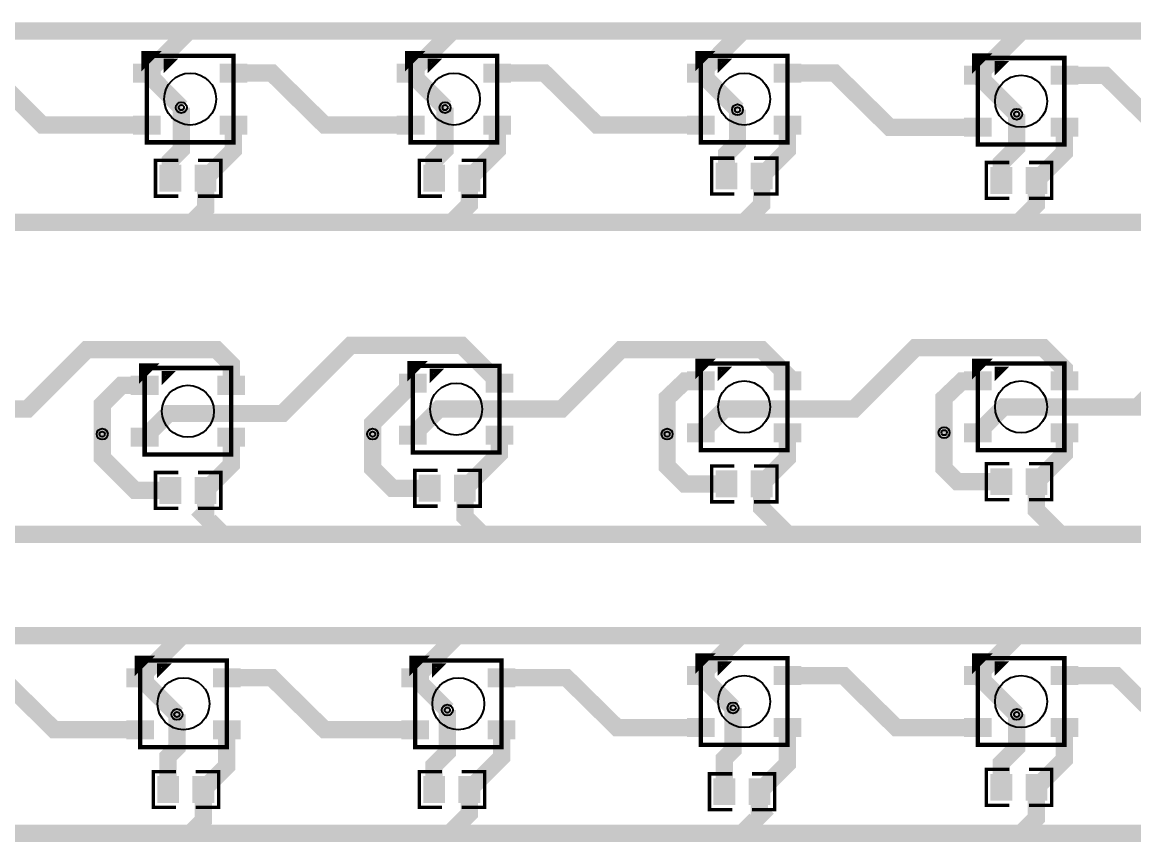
# Model space of a CAD drawing. Extents: x -5 to 8273, y -8273 to 5.
# Drawn here: x 1863 to 4391, y -4096 to -2225 of the extents above; entities that cross this region are included whole.
import ezdxf

# ---------------------------------------------------------------- set-up
doc = ezdxf.new("R2010")
doc.units = 9
for name, color, linetype, true_color in [('Hole', 7, 'Continuous', 0x222222), ('Multi-Layer', 7, 'Continuous', 0xc0c0c0), ('TopLayer', 7, 'Continuous', 0xff0000), ('TopPasteMaskLayer', 7, 'Continuous', 0x808080), ('TopSilkLayer', 7, 'Continuous', 0xffcc00), ('TopSolderMaskLayer', 7, 'Continuous', 0x800080)]:
    doc.layers.add(name, color=color, linetype=linetype, true_color=true_color)

msp = doc.modelspace()

# ---------------------------------------------------------------- hatches: boundary and pattern name
at = {"layer": 'TopLayer'}
for points in [[(2176.125, -2360.5999999999985), (2117.0250000000015, -2360.5999999999985), (2117.0250000000015, -2321.300000000003), (2176.125, -2321.300000000003)], [(2372.9249999999956, -2360.5999999999985), (2313.925000000003, -2360.5999999999985), (2313.925000000003, -2321.300000000003), (2372.9249999999956, -2321.300000000003)], [(2776.125, -2360.5999999999985), (2717.0250000000015, -2360.5999999999985), (2717.0250000000015, -2321.300000000003), (2776.125, -2321.300000000003)], [(2972.9249999999956, -2360.5999999999985), (2913.925000000003, -2360.5999999999985), (2913.925000000003, -2321.300000000003), (2972.9249999999956, -2321.300000000003)], [(3436.125, -2360.5999999999985), (3377.0250000000015, -2360.5999999999985), (3377.0250000000015, -2321.300000000003), (3436.125, -2321.300000000003)], [(3632.9249999999956, -2360.5999999999985), (3573.925000000003, -2360.5999999999985), (3573.925000000003, -2321.300000000003), (3632.9249999999956, -2321.300000000003)], [(4066.125, -2365.5999999999985), (4007.0250000000015, -2365.5999999999985), (4007.0250000000015, -2326.300000000003), (4066.125, -2326.300000000003)], [(4262.924999999996, -2365.5999999999985), (4203.925000000003, -2365.5999999999985), (4203.925000000003, -2326.300000000003), (4262.924999999996, -2326.300000000003)], [(2176.125, -2478.699999999997), (2117.0250000000015, -2478.699999999997), (2117.0250000000015, -2439.4000000000015), (2176.125, -2439.4000000000015)], [(2372.9249999999956, -2478.699999999997), (2313.925000000003, -2478.699999999997), (2313.925000000003, -2439.4000000000015), (2372.9249999999956, -2439.4000000000015)], [(2776.125, -2478.699999999997), (2717.0250000000015, -2478.699999999997), (2717.0250000000015, -2439.4000000000015), (2776.125, -2439.4000000000015)], [(2972.9249999999956, -2478.699999999997), (2913.925000000003, -2478.699999999997), (2913.925000000003, -2439.4000000000015), (2972.9249999999956, -2439.4000000000015)], [(3436.125, -2478.699999999997), (3377.0250000000015, -2478.699999999997), (3377.0250000000015, -2439.4000000000015), (3436.125, -2439.4000000000015)], [(3632.9249999999956, -2478.699999999997), (3573.925000000003, -2478.699999999997), (3573.925000000003, -2439.4000000000015), (3632.9249999999956, -2439.4000000000015)], [(4066.125, -2483.699999999997), (4007.0250000000015, -2483.699999999997), (4007.0250000000015, -2444.4000000000015), (4066.125, -2444.4000000000015)], [(4262.924999999996, -2483.699999999997), (4203.925000000003, -2483.699999999997), (4203.925000000003, -2444.4000000000015), (4262.924999999996, -2444.4000000000015)], [(2222.834999999992, -2608.542999999998), (2177.165000000008, -2608.542999999998), (2177.165000000008, -2551.457000000002), (2222.834999999992, -2551.457000000002)], [(2302.834999999992, -2608.542999999998), (2257.165000000008, -2608.542999999998), (2257.165000000008, -2551.457000000002), (2302.834999999992, -2551.457000000002)], [(2822.834999999992, -2608.542999999998), (2777.165000000008, -2608.542999999998), (2777.165000000008, -2551.457000000002), (2822.834999999992, -2551.457000000002)], [(2902.834999999992, -2608.542999999998), (2857.165000000008, -2608.542999999998), (2857.165000000008, -2551.457000000002), (2902.834999999992, -2551.457000000002)], [(3487.834999999992, -2603.542999999998), (3442.165000000008, -2603.542999999998), (3442.165000000008, -2546.457000000002), (3487.834999999992, -2546.457000000002)], [(3567.834999999992, -2603.542999999998), (3522.165000000008, -2603.542999999998), (3522.165000000008, -2546.457000000002), (3567.834999999992, -2546.457000000002)], [(4112.834999999992, -2613.542999999998), (4067.165000000008, -2613.542999999998), (4067.165000000008, -2556.457000000002), (4112.834999999992, -2556.457000000002)], [(4192.834999999992, -2613.542999999998), (4147.165000000008, -2613.542999999998), (4147.165000000008, -2556.457000000002), (4192.834999999992, -2556.457000000002)], [(2171.125, -3070.5999999999985), (2112.0250000000015, -3070.5999999999985), (2112.0250000000015, -3031.300000000003), (2171.125, -3031.300000000003)], [(2367.9249999999956, -3070.5999999999985), (2308.925000000003, -3070.5999999999985), (2308.925000000003, -3031.300000000003), (2367.9249999999956, -3031.300000000003)], [(2781.125, -3065.5999999999985), (2722.0250000000015, -3065.5999999999985), (2722.0250000000015, -3026.300000000003), (2781.125, -3026.300000000003)], [(2977.9249999999956, -3065.5999999999985), (2918.925000000003, -3065.5999999999985), (2918.925000000003, -3026.300000000003), (2977.9249999999956, -3026.300000000003)], [(3436.125, -3060.5999999999985), (3377.0250000000015, -3060.5999999999985), (3377.0250000000015, -3021.300000000003), (3436.125, -3021.300000000003)], [(3632.9249999999956, -3060.5999999999985), (3573.925000000003, -3060.5999999999985), (3573.925000000003, -3021.300000000003), (3632.9249999999956, -3021.300000000003)], [(4066.125, -3060.5999999999985), (4007.0250000000015, -3060.5999999999985), (4007.0250000000015, -3021.300000000003), (4066.125, -3021.300000000003)], [(4262.924999999996, -3060.5999999999985), (4203.925000000003, -3060.5999999999985), (4203.925000000003, -3021.300000000003), (4262.924999999996, -3021.300000000003)], [(2171.125, -3188.699999999997), (2112.0250000000015, -3188.699999999997), (2112.0250000000015, -3149.4000000000015), (2171.125, -3149.4000000000015)], [(2367.9249999999956, -3188.699999999997), (2308.925000000003, -3188.699999999997), (2308.925000000003, -3149.4000000000015), (2367.9249999999956, -3149.4000000000015)], [(2781.125, -3183.699999999997), (2722.0250000000015, -3183.699999999997), (2722.0250000000015, -3144.4000000000015), (2781.125, -3144.4000000000015)], [(2977.9249999999956, -3183.699999999997), (2918.925000000003, -3183.699999999997), (2918.925000000003, -3144.4000000000015), (2977.9249999999956, -3144.4000000000015)], [(3436.125, -3178.699999999997), (3377.0250000000015, -3178.699999999997), (3377.0250000000015, -3139.4000000000015), (3436.125, -3139.4000000000015)], [(3632.9249999999956, -3178.699999999997), (3573.925000000003, -3178.699999999997), (3573.925000000003, -3139.4000000000015), (3632.9249999999956, -3139.4000000000015)], [(4066.125, -3178.699999999997), (4007.0250000000015, -3178.699999999997), (4007.0250000000015, -3139.4000000000015), (4066.125, -3139.4000000000015)], [(4262.924999999996, -3178.699999999997), (4203.925000000003, -3178.699999999997), (4203.925000000003, -3139.4000000000015), (4262.924999999996, -3139.4000000000015)], [(2812.834999999992, -3313.542999999998), (2767.165000000008, -3313.542999999998), (2767.165000000008, -3256.457000000002), (2812.834999999992, -3256.457000000002)], [(2892.834999999992, -3313.542999999998), (2847.165000000008, -3313.542999999998), (2847.165000000008, -3256.457000000002), (2892.834999999992, -3256.457000000002)], [(3487.834999999992, -3303.542999999998), (3442.165000000008, -3303.542999999998), (3442.165000000008, -3246.457000000002), (3487.834999999992, -3246.457000000002)], [(3567.834999999992, -3303.542999999998), (3522.165000000008, -3303.542999999998), (3522.165000000008, -3246.457000000002), (3567.834999999992, -3246.457000000002)], [(4112.834999999992, -3298.542999999998), (4067.165000000008, -3298.542999999998), (4067.165000000008, -3241.457000000002), (4112.834999999992, -3241.457000000002)], [(4192.834999999992, -3298.542999999998), (4147.165000000008, -3298.542999999998), (4147.165000000008, -3241.457000000002), (4192.834999999992, -3241.457000000002)], [(2222.834999999992, -3318.542999999998), (2177.165000000008, -3318.542999999998), (2177.165000000008, -3261.457000000002), (2222.834999999992, -3261.457000000002)], [(2302.834999999992, -3318.542999999998), (2257.165000000008, -3318.542999999998), (2257.165000000008, -3261.457000000002), (2302.834999999992, -3261.457000000002)], [(2161.125, -3735.5999999999985), (2102.0250000000015, -3735.5999999999985), (2102.0250000000015, -3696.300000000003), (2161.125, -3696.300000000003)], [(2357.9249999999956, -3735.5999999999985), (2298.925000000003, -3735.5999999999985), (2298.925000000003, -3696.300000000003), (2357.9249999999956, -3696.300000000003)], [(2786.125, -3735.5999999999985), (2727.0250000000015, -3735.5999999999985), (2727.0250000000015, -3696.300000000003), (2786.125, -3696.300000000003)], [(2982.9249999999956, -3735.5999999999985), (2923.925000000003, -3735.5999999999985), (2923.925000000003, -3696.300000000003), (2982.9249999999956, -3696.300000000003)], [(3436.125, -3730.5999999999985), (3377.0250000000015, -3730.5999999999985), (3377.0250000000015, -3691.300000000003), (3436.125, -3691.300000000003)], [(3632.9249999999956, -3730.5999999999985), (3573.925000000003, -3730.5999999999985), (3573.925000000003, -3691.300000000003), (3632.9249999999956, -3691.300000000003)], [(4066.125, -3730.5999999999985), (4007.0250000000015, -3730.5999999999985), (4007.0250000000015, -3691.300000000003), (4066.125, -3691.300000000003)], [(4262.924999999996, -3730.5999999999985), (4203.925000000003, -3730.5999999999985), (4203.925000000003, -3691.300000000003), (4262.924999999996, -3691.300000000003)], [(2161.125, -3853.699999999997), (2102.0250000000015, -3853.699999999997), (2102.0250000000015, -3814.4000000000015), (2161.125, -3814.4000000000015)], [(2357.9249999999956, -3853.699999999997), (2298.925000000003, -3853.699999999997), (2298.925000000003, -3814.4000000000015), (2357.9249999999956, -3814.4000000000015)], [(2786.125, -3853.699999999997), (2727.0250000000015, -3853.699999999997), (2727.0250000000015, -3814.4000000000015), (2786.125, -3814.4000000000015)], [(2982.9249999999956, -3853.699999999997), (2923.925000000003, -3853.699999999997), (2923.925000000003, -3814.4000000000015), (2982.9249999999956, -3814.4000000000015)], [(3436.125, -3848.699999999997), (3377.0250000000015, -3848.699999999997), (3377.0250000000015, -3809.4000000000015), (3436.125, -3809.4000000000015)], [(3632.9249999999956, -3848.699999999997), (3573.925000000003, -3848.699999999997), (3573.925000000003, -3809.4000000000015), (3632.9249999999956, -3809.4000000000015)], [(4066.125, -3848.699999999997), (4007.0250000000015, -3848.699999999997), (4007.0250000000015, -3809.4000000000015), (4066.125, -3809.4000000000015)], [(4262.924999999996, -3848.699999999997), (4203.925000000003, -3848.699999999997), (4203.925000000003, -3809.4000000000015), (4262.924999999996, -3809.4000000000015)], [(2217.834999999992, -3998.542999999998), (2172.165000000008, -3998.542999999998), (2172.165000000008, -3941.457000000002), (2217.834999999992, -3941.457000000002)], [(2297.834999999992, -3998.542999999998), (2252.165000000008, -3998.542999999998), (2252.165000000008, -3941.457000000002), (2297.834999999992, -3941.457000000002)], [(2822.834999999992, -3998.542999999998), (2777.165000000008, -3998.542999999998), (2777.165000000008, -3941.457000000002), (2822.834999999992, -3941.457000000002)], [(2902.834999999992, -3998.542999999998), (2857.165000000008, -3998.542999999998), (2857.165000000008, -3941.457000000002), (2902.834999999992, -3941.457000000002)], [(4112.834999999992, -3993.542999999998), (4067.165000000008, -3993.542999999998), (4067.165000000008, -3936.457000000002), (4112.834999999992, -3936.457000000002)], [(4192.834999999992, -3993.542999999998), (4147.165000000008, -3993.542999999998), (4147.165000000008, -3936.457000000002), (4192.834999999992, -3936.457000000002)], [(3482.834999999992, -4003.542999999998), (3437.165000000008, -4003.542999999998), (3437.165000000008, -3946.457000000002), (3482.834999999992, -3946.457000000002)], [(3562.834999999992, -4003.542999999998), (3517.165000000008, -4003.542999999998), (3517.165000000008, -3946.457000000002), (3562.834999999992, -3946.457000000002)]]:
    msp.add_hatch(color=256, dxfattribs=at).paths.add_polyline_path(points)
at = {"layer": 'TopPasteMaskLayer'}
for points in [[(2176.125, -2360.5999999999985), (2117.0250000000015, -2360.5999999999985), (2117.0250000000015, -2321.300000000003), (2176.125, -2321.300000000003)], [(2372.9249999999956, -2360.5999999999985), (2313.925000000003, -2360.5999999999985), (2313.925000000003, -2321.300000000003), (2372.9249999999956, -2321.300000000003)], [(2776.125, -2360.5999999999985), (2717.0250000000015, -2360.5999999999985), (2717.0250000000015, -2321.300000000003), (2776.125, -2321.300000000003)], [(2972.9249999999956, -2360.5999999999985), (2913.925000000003, -2360.5999999999985), (2913.925000000003, -2321.300000000003), (2972.9249999999956, -2321.300000000003)], [(3436.125, -2360.5999999999985), (3377.0250000000015, -2360.5999999999985), (3377.0250000000015, -2321.300000000003), (3436.125, -2321.300000000003)], [(3632.9249999999956, -2360.5999999999985), (3573.925000000003, -2360.5999999999985), (3573.925000000003, -2321.300000000003), (3632.9249999999956, -2321.300000000003)], [(4066.125, -2365.5999999999985), (4007.0250000000015, -2365.5999999999985), (4007.0250000000015, -2326.300000000003), (4066.125, -2326.300000000003)], [(4262.924999999996, -2365.5999999999985), (4203.925000000003, -2365.5999999999985), (4203.925000000003, -2326.300000000003), (4262.924999999996, -2326.300000000003)], [(2176.125, -2478.699999999997), (2117.0250000000015, -2478.699999999997), (2117.0250000000015, -2439.4000000000015), (2176.125, -2439.4000000000015)], [(2372.9249999999956, -2478.699999999997), (2313.925000000003, -2478.699999999997), (2313.925000000003, -2439.4000000000015), (2372.9249999999956, -2439.4000000000015)], [(2776.125, -2478.699999999997), (2717.0250000000015, -2478.699999999997), (2717.0250000000015, -2439.4000000000015), (2776.125, -2439.4000000000015)], [(2972.9249999999956, -2478.699999999997), (2913.925000000003, -2478.699999999997), (2913.925000000003, -2439.4000000000015), (2972.9249999999956, -2439.4000000000015)], [(3436.125, -2478.699999999997), (3377.0250000000015, -2478.699999999997), (3377.0250000000015, -2439.4000000000015), (3436.125, -2439.4000000000015)], [(3632.9249999999956, -2478.699999999997), (3573.925000000003, -2478.699999999997), (3573.925000000003, -2439.4000000000015), (3632.9249999999956, -2439.4000000000015)], [(4066.125, -2483.699999999997), (4007.0250000000015, -2483.699999999997), (4007.0250000000015, -2444.4000000000015), (4066.125, -2444.4000000000015)], [(4262.924999999996, -2483.699999999997), (4203.925000000003, -2483.699999999997), (4203.925000000003, -2444.4000000000015), (4262.924999999996, -2444.4000000000015)], [(2222.834999999992, -2608.542999999998), (2177.165000000008, -2608.542999999998), (2177.165000000008, -2551.457000000002), (2222.834999999992, -2551.457000000002)], [(2302.834999999992, -2608.542999999998), (2257.165000000008, -2608.542999999998), (2257.165000000008, -2551.457000000002), (2302.834999999992, -2551.457000000002)], [(2822.834999999992, -2608.542999999998), (2777.165000000008, -2608.542999999998), (2777.165000000008, -2551.457000000002), (2822.834999999992, -2551.457000000002)], [(2902.834999999992, -2608.542999999998), (2857.165000000008, -2608.542999999998), (2857.165000000008, -2551.457000000002), (2902.834999999992, -2551.457000000002)], [(3487.834999999992, -2603.542999999998), (3442.165000000008, -2603.542999999998), (3442.165000000008, -2546.457000000002), (3487.834999999992, -2546.457000000002)], [(3567.834999999992, -2603.542999999998), (3522.165000000008, -2603.542999999998), (3522.165000000008, -2546.457000000002), (3567.834999999992, -2546.457000000002)], [(4112.834999999992, -2613.542999999998), (4067.165000000008, -2613.542999999998), (4067.165000000008, -2556.457000000002), (4112.834999999992, -2556.457000000002)], [(4192.834999999992, -2613.542999999998), (4147.165000000008, -2613.542999999998), (4147.165000000008, -2556.457000000002), (4192.834999999992, -2556.457000000002)], [(2171.125, -3070.5999999999985), (2112.0250000000015, -3070.5999999999985), (2112.0250000000015, -3031.300000000003), (2171.125, -3031.300000000003)], [(2367.9249999999956, -3070.5999999999985), (2308.925000000003, -3070.5999999999985), (2308.925000000003, -3031.300000000003), (2367.9249999999956, -3031.300000000003)], [(2781.125, -3065.5999999999985), (2722.0250000000015, -3065.5999999999985), (2722.0250000000015, -3026.300000000003), (2781.125, -3026.300000000003)], [(2977.9249999999956, -3065.5999999999985), (2918.925000000003, -3065.5999999999985), (2918.925000000003, -3026.300000000003), (2977.9249999999956, -3026.300000000003)], [(3436.125, -3060.5999999999985), (3377.0250000000015, -3060.5999999999985), (3377.0250000000015, -3021.300000000003), (3436.125, -3021.300000000003)], [(3632.9249999999956, -3060.5999999999985), (3573.925000000003, -3060.5999999999985), (3573.925000000003, -3021.300000000003), (3632.9249999999956, -3021.300000000003)], [(4066.125, -3060.5999999999985), (4007.0250000000015, -3060.5999999999985), (4007.0250000000015, -3021.300000000003), (4066.125, -3021.300000000003)], [(4262.924999999996, -3060.5999999999985), (4203.925000000003, -3060.5999999999985), (4203.925000000003, -3021.300000000003), (4262.924999999996, -3021.300000000003)], [(2171.125, -3188.699999999997), (2112.0250000000015, -3188.699999999997), (2112.0250000000015, -3149.4000000000015), (2171.125, -3149.4000000000015)], [(2367.9249999999956, -3188.699999999997), (2308.925000000003, -3188.699999999997), (2308.925000000003, -3149.4000000000015), (2367.9249999999956, -3149.4000000000015)], [(2781.125, -3183.699999999997), (2722.0250000000015, -3183.699999999997), (2722.0250000000015, -3144.4000000000015), (2781.125, -3144.4000000000015)], [(2977.9249999999956, -3183.699999999997), (2918.925000000003, -3183.699999999997), (2918.925000000003, -3144.4000000000015), (2977.9249999999956, -3144.4000000000015)], [(3436.125, -3178.699999999997), (3377.0250000000015, -3178.699999999997), (3377.0250000000015, -3139.4000000000015), (3436.125, -3139.4000000000015)], [(3632.9249999999956, -3178.699999999997), (3573.925000000003, -3178.699999999997), (3573.925000000003, -3139.4000000000015), (3632.9249999999956, -3139.4000000000015)], [(4066.125, -3178.699999999997), (4007.0250000000015, -3178.699999999997), (4007.0250000000015, -3139.4000000000015), (4066.125, -3139.4000000000015)], [(4262.924999999996, -3178.699999999997), (4203.925000000003, -3178.699999999997), (4203.925000000003, -3139.4000000000015), (4262.924999999996, -3139.4000000000015)], [(2812.834999999992, -3313.542999999998), (2767.165000000008, -3313.542999999998), (2767.165000000008, -3256.457000000002), (2812.834999999992, -3256.457000000002)], [(2892.834999999992, -3313.542999999998), (2847.165000000008, -3313.542999999998), (2847.165000000008, -3256.457000000002), (2892.834999999992, -3256.457000000002)], [(3487.834999999992, -3303.542999999998), (3442.165000000008, -3303.542999999998), (3442.165000000008, -3246.457000000002), (3487.834999999992, -3246.457000000002)], [(3567.834999999992, -3303.542999999998), (3522.165000000008, -3303.542999999998), (3522.165000000008, -3246.457000000002), (3567.834999999992, -3246.457000000002)], [(4112.834999999992, -3298.542999999998), (4067.165000000008, -3298.542999999998), (4067.165000000008, -3241.457000000002), (4112.834999999992, -3241.457000000002)], [(4192.834999999992, -3298.542999999998), (4147.165000000008, -3298.542999999998), (4147.165000000008, -3241.457000000002), (4192.834999999992, -3241.457000000002)], [(2222.834999999992, -3318.542999999998), (2177.165000000008, -3318.542999999998), (2177.165000000008, -3261.457000000002), (2222.834999999992, -3261.457000000002)], [(2302.834999999992, -3318.542999999998), (2257.165000000008, -3318.542999999998), (2257.165000000008, -3261.457000000002), (2302.834999999992, -3261.457000000002)], [(2161.125, -3735.5999999999985), (2102.0250000000015, -3735.5999999999985), (2102.0250000000015, -3696.300000000003), (2161.125, -3696.300000000003)], [(2357.9249999999956, -3735.5999999999985), (2298.925000000003, -3735.5999999999985), (2298.925000000003, -3696.300000000003), (2357.9249999999956, -3696.300000000003)], [(2786.125, -3735.5999999999985), (2727.0250000000015, -3735.5999999999985), (2727.0250000000015, -3696.300000000003), (2786.125, -3696.300000000003)], [(2982.9249999999956, -3735.5999999999985), (2923.925000000003, -3735.5999999999985), (2923.925000000003, -3696.300000000003), (2982.9249999999956, -3696.300000000003)], [(3436.125, -3730.5999999999985), (3377.0250000000015, -3730.5999999999985), (3377.0250000000015, -3691.300000000003), (3436.125, -3691.300000000003)], [(3632.9249999999956, -3730.5999999999985), (3573.925000000003, -3730.5999999999985), (3573.925000000003, -3691.300000000003), (3632.9249999999956, -3691.300000000003)], [(4066.125, -3730.5999999999985), (4007.0250000000015, -3730.5999999999985), (4007.0250000000015, -3691.300000000003), (4066.125, -3691.300000000003)], [(4262.924999999996, -3730.5999999999985), (4203.925000000003, -3730.5999999999985), (4203.925000000003, -3691.300000000003), (4262.924999999996, -3691.300000000003)], [(2161.125, -3853.699999999997), (2102.0250000000015, -3853.699999999997), (2102.0250000000015, -3814.4000000000015), (2161.125, -3814.4000000000015)], [(2357.9249999999956, -3853.699999999997), (2298.925000000003, -3853.699999999997), (2298.925000000003, -3814.4000000000015), (2357.9249999999956, -3814.4000000000015)], [(2786.125, -3853.699999999997), (2727.0250000000015, -3853.699999999997), (2727.0250000000015, -3814.4000000000015), (2786.125, -3814.4000000000015)], [(2982.9249999999956, -3853.699999999997), (2923.925000000003, -3853.699999999997), (2923.925000000003, -3814.4000000000015), (2982.9249999999956, -3814.4000000000015)], [(3436.125, -3848.699999999997), (3377.0250000000015, -3848.699999999997), (3377.0250000000015, -3809.4000000000015), (3436.125, -3809.4000000000015)], [(3632.9249999999956, -3848.699999999997), (3573.925000000003, -3848.699999999997), (3573.925000000003, -3809.4000000000015), (3632.9249999999956, -3809.4000000000015)], [(4066.125, -3848.699999999997), (4007.0250000000015, -3848.699999999997), (4007.0250000000015, -3809.4000000000015), (4066.125, -3809.4000000000015)], [(4262.924999999996, -3848.699999999997), (4203.925000000003, -3848.699999999997), (4203.925000000003, -3809.4000000000015), (4262.924999999996, -3809.4000000000015)], [(2217.834999999992, -3998.542999999998), (2172.165000000008, -3998.542999999998), (2172.165000000008, -3941.457000000002), (2217.834999999992, -3941.457000000002)], [(2297.834999999992, -3998.542999999998), (2252.165000000008, -3998.542999999998), (2252.165000000008, -3941.457000000002), (2297.834999999992, -3941.457000000002)], [(2822.834999999992, -3998.542999999998), (2777.165000000008, -3998.542999999998), (2777.165000000008, -3941.457000000002), (2822.834999999992, -3941.457000000002)], [(2902.834999999992, -3998.542999999998), (2857.165000000008, -3998.542999999998), (2857.165000000008, -3941.457000000002), (2902.834999999992, -3941.457000000002)], [(4112.834999999992, -3993.542999999998), (4067.165000000008, -3993.542999999998), (4067.165000000008, -3936.457000000002), (4112.834999999992, -3936.457000000002)], [(4192.834999999992, -3993.542999999998), (4147.165000000008, -3993.542999999998), (4147.165000000008, -3936.457000000002), (4192.834999999992, -3936.457000000002)], [(3482.834999999992, -4003.542999999998), (3437.165000000008, -4003.542999999998), (3437.165000000008, -3946.457000000002), (3482.834999999992, -3946.457000000002)], [(3562.834999999992, -4003.542999999998), (3517.165000000008, -4003.542999999998), (3517.165000000008, -3946.457000000002), (3562.834999999992, -3946.457000000002)]]:
    msp.add_hatch(color=256, dxfattribs=at).paths.add_polyline_path(points)
at = {"layer": 'TopSolderMaskLayer'}
for points in [[(2178.1261853357064, -2362.5964439928866), (2115.023137329612, -2362.5964439928866), (2115.023137329612, -2319.303556007115), (2178.1261853357064, -2319.303556007115)], [(2374.9227986622573, -2362.5964439928866), (2311.926524003051, -2362.5964439928866), (2311.926524003051, -2319.303556007115), (2374.9227986622573, -2319.303556007115)], [(2778.1261853357064, -2362.5964439928866), (2715.023137329612, -2362.5964439928866), (2715.023137329612, -2319.303556007115), (2778.1261853357064, -2319.303556007115)], [(2974.9227986622573, -2362.5964439928866), (2911.926524003051, -2362.5964439928866), (2911.926524003051, -2319.303556007115), (2974.9227986622573, -2319.303556007115)], [(3438.1261853357064, -2362.5964439928866), (3375.023137329612, -2362.5964439928866), (3375.023137329612, -2319.303556007115), (3438.1261853357064, -2319.303556007115)], [(3634.9227986622573, -2362.5964439928866), (3571.926524003051, -2362.5964439928866), (3571.926524003051, -2319.303556007115), (3634.9227986622573, -2319.303556007115)], [(4068.1261853357064, -2367.5964439928866), (4005.023137329612, -2367.5964439928866), (4005.023137329612, -2324.303556007115), (4068.1261853357064, -2324.303556007115)], [(4264.922798662257, -2367.5964439928866), (4201.926524003051, -2367.5964439928866), (4201.926524003051, -2324.303556007115), (4264.922798662257, -2324.303556007115)], [(2178.1261853357064, -2480.696443992885), (2115.023137329612, -2480.696443992885), (2115.023137329612, -2437.4035560071134), (2178.1261853357064, -2437.4035560071134)], [(2374.9227986622573, -2480.696443992885), (2311.926524003051, -2480.696443992885), (2311.926524003051, -2437.4035560071134), (2374.9227986622573, -2437.4035560071134)], [(2778.1261853357064, -2480.696443992885), (2715.023137329612, -2480.696443992885), (2715.023137329612, -2437.4035560071134), (2778.1261853357064, -2437.4035560071134)], [(2974.9227986622573, -2480.696443992885), (2911.926524003051, -2480.696443992885), (2911.926524003051, -2437.4035560071134), (2974.9227986622573, -2437.4035560071134)], [(3438.1261853357064, -2480.696443992885), (3375.023137329612, -2480.696443992885), (3375.023137329612, -2437.4035560071134), (3438.1261853357064, -2437.4035560071134)], [(3634.9227986622573, -2480.696443992885), (3571.926524003051, -2480.696443992885), (3571.926524003051, -2437.4035560071134), (3634.9227986622573, -2437.4035560071134)], [(4068.1261853357064, -2485.696443992885), (4005.023137329612, -2485.696443992885), (4005.023137329612, -2442.4035560071134), (4068.1261853357064, -2442.4035560071134)], [(4264.922798662257, -2485.696443992885), (4201.926524003051, -2485.696443992885), (4201.926524003051, -2442.4035560071134), (4264.922798662257, -2442.4035560071134)], [(2224.834999999992, -2610.5429649657526), (2175.165000000008, -2610.5429649657526), (2175.165000000008, -2549.4570350342474), (2224.834999999992, -2549.4570350342474)], [(2304.834999999992, -2610.5429649657526), (2255.165000000008, -2610.5429649657526), (2255.165000000008, -2549.4570350342474), (2304.834999999992, -2549.4570350342474)], [(2824.834999999992, -2610.5429649657526), (2775.165000000008, -2610.5429649657526), (2775.165000000008, -2549.4570350342474), (2824.834999999992, -2549.4570350342474)], [(2904.834999999992, -2610.5429649657526), (2855.165000000008, -2610.5429649657526), (2855.165000000008, -2549.4570350342474), (2904.834999999992, -2549.4570350342474)], [(3489.834999999992, -2605.5429649657526), (3440.165000000008, -2605.5429649657526), (3440.165000000008, -2544.4570350342474), (3489.834999999992, -2544.4570350342474)], [(3569.834999999992, -2605.5429649657526), (3520.165000000008, -2605.5429649657526), (3520.165000000008, -2544.4570350342474), (3569.834999999992, -2544.4570350342474)], [(4114.834999999992, -2615.5429649657526), (4065.165000000008, -2615.5429649657526), (4065.165000000008, -2554.4570350342474), (4114.834999999992, -2554.4570350342474)], [(4194.834999999992, -2615.5429649657526), (4145.165000000008, -2615.5429649657526), (4145.165000000008, -2554.4570350342474), (4194.834999999992, -2554.4570350342474)], [(2173.1261853357064, -3072.5964439928866), (2110.023137329612, -3072.5964439928866), (2110.023137329612, -3029.303556007115), (2173.1261853357064, -3029.303556007115)], [(2369.9227986622573, -3072.5964439928866), (2306.926524003051, -3072.5964439928866), (2306.926524003051, -3029.303556007115), (2369.9227986622573, -3029.303556007115)], [(2783.1261853357064, -3067.5964439928866), (2720.023137329612, -3067.5964439928866), (2720.023137329612, -3024.303556007115), (2783.1261853357064, -3024.303556007115)], [(2979.9227986622573, -3067.5964439928866), (2916.926524003051, -3067.5964439928866), (2916.926524003051, -3024.303556007115), (2979.9227986622573, -3024.303556007115)], [(3438.1261853357064, -3062.5964439928866), (3375.023137329612, -3062.5964439928866), (3375.023137329612, -3019.303556007115), (3438.1261853357064, -3019.303556007115)], [(3634.9227986622573, -3062.5964439928866), (3571.926524003051, -3062.5964439928866), (3571.926524003051, -3019.303556007115), (3634.9227986622573, -3019.303556007115)], [(4068.1261853357064, -3062.5964439928866), (4005.023137329612, -3062.5964439928866), (4005.023137329612, -3019.303556007115), (4068.1261853357064, -3019.303556007115)], [(4264.922798662257, -3062.5964439928866), (4201.926524003051, -3062.5964439928866), (4201.926524003051, -3019.303556007115), (4264.922798662257, -3019.303556007115)], [(2173.1261853357064, -3190.696443992885), (2110.023137329612, -3190.696443992885), (2110.023137329612, -3147.4035560071134), (2173.1261853357064, -3147.4035560071134)], [(2369.9227986622573, -3190.696443992885), (2306.926524003051, -3190.696443992885), (2306.926524003051, -3147.4035560071134), (2369.9227986622573, -3147.4035560071134)], [(2783.1261853357064, -3185.696443992885), (2720.023137329612, -3185.696443992885), (2720.023137329612, -3142.4035560071134), (2783.1261853357064, -3142.4035560071134)], [(2979.9227986622573, -3185.696443992885), (2916.926524003051, -3185.696443992885), (2916.926524003051, -3142.4035560071134), (2979.9227986622573, -3142.4035560071134)], [(3438.1261853357064, -3180.696443992885), (3375.023137329612, -3180.696443992885), (3375.023137329612, -3137.4035560071134), (3438.1261853357064, -3137.4035560071134)], [(3634.9227986622573, -3180.696443992885), (3571.926524003051, -3180.696443992885), (3571.926524003051, -3137.4035560071134), (3634.9227986622573, -3137.4035560071134)], [(4068.1261853357064, -3180.696443992885), (4005.023137329612, -3180.696443992885), (4005.023137329612, -3137.4035560071134), (4068.1261853357064, -3137.4035560071134)], [(4264.922798662257, -3180.696443992885), (4201.926524003051, -3180.696443992885), (4201.926524003051, -3137.4035560071134), (4264.922798662257, -3137.4035560071134)], [(2224.834999999992, -3320.5429649657526), (2175.165000000008, -3320.5429649657526), (2175.165000000008, -3259.4570350342474), (2224.834999999992, -3259.4570350342474)], [(2304.834999999992, -3320.5429649657526), (2255.165000000008, -3320.5429649657526), (2255.165000000008, -3259.4570350342474), (2304.834999999992, -3259.4570350342474)], [(2814.834999999992, -3315.5429649657526), (2765.165000000008, -3315.5429649657526), (2765.165000000008, -3254.4570350342474), (2814.834999999992, -3254.4570350342474)], [(2894.834999999992, -3315.5429649657526), (2845.165000000008, -3315.5429649657526), (2845.165000000008, -3254.4570350342474), (2894.834999999992, -3254.4570350342474)], [(3489.834999999992, -3305.5429649657526), (3440.165000000008, -3305.5429649657526), (3440.165000000008, -3244.4570350342474), (3489.834999999992, -3244.4570350342474)], [(3569.834999999992, -3305.5429649657526), (3520.165000000008, -3305.5429649657526), (3520.165000000008, -3244.4570350342474), (3569.834999999992, -3244.4570350342474)], [(4114.834999999992, -3300.5429649657526), (4065.165000000008, -3300.5429649657526), (4065.165000000008, -3239.4570350342474), (4114.834999999992, -3239.4570350342474)], [(4194.834999999992, -3300.5429649657526), (4145.165000000008, -3300.5429649657526), (4145.165000000008, -3239.4570350342474), (4194.834999999992, -3239.4570350342474)], [(3438.1261853357064, -3732.5964439928866), (3375.023137329612, -3732.5964439928866), (3375.023137329612, -3689.303556007115), (3438.1261853357064, -3689.303556007115)], [(3634.9227986622573, -3732.5964439928866), (3571.926524003051, -3732.5964439928866), (3571.926524003051, -3689.303556007115), (3634.9227986622573, -3689.303556007115)], [(4068.1261853357064, -3732.5964439928866), (4005.023137329612, -3732.5964439928866), (4005.023137329612, -3689.303556007115), (4068.1261853357064, -3689.303556007115)], [(4264.922798662257, -3732.5964439928866), (4201.926524003051, -3732.5964439928866), (4201.926524003051, -3689.303556007115), (4264.922798662257, -3689.303556007115)], [(2163.1261853357064, -3737.5964439928866), (2100.023137329612, -3737.5964439928866), (2100.023137329612, -3694.303556007115), (2163.1261853357064, -3694.303556007115)], [(2359.9227986622573, -3737.5964439928866), (2296.926524003051, -3737.5964439928866), (2296.926524003051, -3694.303556007115), (2359.9227986622573, -3694.303556007115)], [(2788.1261853357064, -3737.5964439928866), (2725.023137329612, -3737.5964439928866), (2725.023137329612, -3694.303556007115), (2788.1261853357064, -3694.303556007115)], [(2984.9227986622573, -3737.5964439928866), (2921.926524003051, -3737.5964439928866), (2921.926524003051, -3694.303556007115), (2984.9227986622573, -3694.303556007115)], [(2163.1261853357064, -3855.696443992885), (2100.023137329612, -3855.696443992885), (2100.023137329612, -3812.4035560071134), (2163.1261853357064, -3812.4035560071134)], [(2359.9227986622573, -3855.696443992885), (2296.926524003051, -3855.696443992885), (2296.926524003051, -3812.4035560071134), (2359.9227986622573, -3812.4035560071134)], [(2788.1261853357064, -3855.696443992885), (2725.023137329612, -3855.696443992885), (2725.023137329612, -3812.4035560071134), (2788.1261853357064, -3812.4035560071134)], [(2984.9227986622573, -3855.696443992885), (2921.926524003051, -3855.696443992885), (2921.926524003051, -3812.4035560071134), (2984.9227986622573, -3812.4035560071134)], [(3438.1261853357064, -3850.696443992885), (3375.023137329612, -3850.696443992885), (3375.023137329612, -3807.4035560071134), (3438.1261853357064, -3807.4035560071134)], [(3634.9227986622573, -3850.696443992885), (3571.926524003051, -3850.696443992885), (3571.926524003051, -3807.4035560071134), (3634.9227986622573, -3807.4035560071134)], [(4068.1261853357064, -3850.696443992885), (4005.023137329612, -3850.696443992885), (4005.023137329612, -3807.4035560071134), (4068.1261853357064, -3807.4035560071134)], [(4264.922798662257, -3850.696443992885), (4201.926524003051, -3850.696443992885), (4201.926524003051, -3807.4035560071134), (4264.922798662257, -3807.4035560071134)], [(2219.834999999992, -4000.5429649657526), (2170.165000000008, -4000.5429649657526), (2170.165000000008, -3939.4570350342474), (2219.834999999992, -3939.4570350342474)], [(2299.834999999992, -4000.5429649657526), (2250.165000000008, -4000.5429649657526), (2250.165000000008, -3939.4570350342474), (2299.834999999992, -3939.4570350342474)], [(2824.834999999992, -4000.5429649657526), (2775.165000000008, -4000.5429649657526), (2775.165000000008, -3939.4570350342474), (2824.834999999992, -3939.4570350342474)], [(2904.834999999992, -4000.5429649657526), (2855.165000000008, -4000.5429649657526), (2855.165000000008, -3939.4570350342474), (2904.834999999992, -3939.4570350342474)], [(4114.834999999992, -3995.5429649657526), (4065.165000000008, -3995.5429649657526), (4065.165000000008, -3934.4570350342474), (4114.834999999992, -3934.4570350342474)], [(4194.834999999992, -3995.5429649657526), (4145.165000000008, -3995.5429649657526), (4145.165000000008, -3934.4570350342474), (4194.834999999992, -3934.4570350342474)], [(3484.834999999992, -4005.5429649657526), (3435.165000000008, -4005.5429649657526), (3435.165000000008, -3944.4570350342474), (3484.834999999992, -3944.4570350342474)], [(3564.834999999992, -4005.5429649657526), (3515.165000000008, -4005.5429649657526), (3515.165000000008, -3944.4570350342474), (3564.834999999992, -3944.4570350342474)]]:
    msp.add_hatch(color=256, dxfattribs=at).paths.add_polyline_path(points)

# ---------------------------------------------------------------- linework, layer by layer
at = {"layer": 'Hole'}
for centre in [(2225, -2419.3800000000047), (2825, -2419.3800000000047), (3490, -2424.3800000000047), (4125, -2434.3800000000047), (2045, -3161.909999999996), (2660, -3161.909999999996), (3330, -3161.909999999996), (3960, -3158.5800000000017), (2830, -3789.3800000000047), (3480, -3784.3800000000047), (2215, -3799.3800000000047), (4125, -3799.3800000000047)]:
    msp.add_circle(centre, 6, dxfattribs=at)
at = {"layer": 'Multi-Layer'}
for centre in [(2225, -2419.3800000000047), (2825, -2419.3800000000047), (3490, -2424.3800000000047), (4125, -2434.3800000000047), (2045, -3161.909999999996), (2660, -3161.909999999996), (3330, -3161.909999999996), (3960, -3158.5800000000017), (2215, -3799.3800000000047), (2830, -3789.3800000000047), (3480, -3784.3800000000047), (4125, -3799.3800000000047)]:
    msp.add_circle(centre, 12.5, dxfattribs=at)
at = {"layer": 'TopLayer', "const_width": 39.37}
for points in [[(2242.524999999994, -2245), (1602.5249999999942, -2245), (1496.5750000000044, -2350.949999999997)], [(2842.524999999994, -2245), (2242.524999999994, -2245), (2146.5750000000044, -2340.949999999997)], [(3502.524999999994, -2245), (2842.524999999994, -2245), (2746.5750000000044, -2340.949999999997)], [(4137.524999999994, -2245), (3502.524999999994, -2245), (3406.5750000000044, -2340.949999999997)], [(4762.524999999994, -2245), (4137.524999999994, -2245), (4036.5750000000044, -2345.949999999997)], [(2225, -2419.375), (2225, -2419.375), (2146.5750000000044, -2340.949999999997)], [(2343.4000000000015, -2340.9000000000015), (2431, -2340.9000000000015), (2551, -2459.0999999999985), (2746.5999999999985, -2459.0999999999985)], [(2825, -2419.375), (2825, -2419.375), (2746.5750000000044, -2340.949999999997)], [(2943.4000000000015, -2340.9000000000015), (3051, -2340.9000000000015), (3171, -2459.0999999999985), (3406.5999999999985, -2459.0999999999985)], [(3490, -2424.375), (3490, -2424.375), (3406.5750000000044, -2340.949999999997)], [(3603.4000000000015, -2340.9000000000015), (3711, -2340.9000000000015), (3836, -2464.0999999999985), (4036.5999999999985, -2464.0999999999985)], [(1693.4249999999956, -2350.949999999997), (1800.9500000000044, -2350.949999999997), (1909.0499999999956, -2459.050000000003), (2146.5750000000044, -2459.050000000003)], [(4125, -2434.375), (4125, -2434.375), (4036.5750000000044, -2345.949999999997)], [(4233.4000000000015, -2345.9000000000015), (4326, -2345.9000000000015), (4446, -2464.0999999999985), (4661.5999999999985, -2464.0999999999985)], [(2200, -2580), (2200, -2540), (2225, -2515), (2225, -2419.375)], [(2800, -2580), (2800, -2540), (2825, -2515), (2825, -2419.375)], [(3465, -2575), (3465, -2525), (3490, -2500), (3490, -2424.375)], [(4090, -2585), (4090, -2545), (4125, -2510), (4125, -2434.375)], [(2280, -2580), (2343.4249999999956, -2516.574999999997), (2343.4249999999956, -2459.050000000003)], [(2880, -2580), (2943.4249999999956, -2516.574999999997), (2943.4249999999956, -2459.050000000003)], [(3545, -2575), (3603.4249999999956, -2516.574999999997), (3603.4249999999956, -2459.050000000003)], [(4170, -2585), (4233.424999999996, -2521.574999999997), (4233.424999999996, -2464.050000000003)], [(1605, -2680), (2250, -2680), (2280, -2650), (2280, -2580)], [(2250, -2680), (2840, -2680), (2880, -2640), (2880, -2580)], [(2840, -2680), (3505, -2680), (3545, -2640), (3545, -2575)], [(3505, -2680), (4130, -2680), (4170, -2640), (4170, -2585)], [(4130, -2680), (4755, -2680), (4800, -2635), (4800, -2585)], [(2338.4249999999956, -3050.949999999997), (2338.4249999999956, -3003.425000000003), (2305, -2970), (2010, -2970), (1875, -3105), (1560.625, -3105), (1496.5750000000044, -3169.050000000003)], [(2948.4249999999956, -3045.949999999997), (2862.475000000006, -2960), (2610, -2960), (2455, -3115), (2195.625, -3115), (2141.5750000000044, -3169.050000000003)], [(3603.4249999999956, -3040.949999999997), (3603.4249999999956, -3028.425000000003), (3545, -2970), (3225, -2970), (3090, -3105), (2810.625, -3105), (2751.5750000000044, -3164.050000000003)], [(4233.424999999996, -3040.949999999997), (4233.424999999996, -3013.425000000003), (4185, -2965), (3895, -2965), (3755, -3105), (3460.625, -3105), (3406.5750000000044, -3159.050000000003)], [(4853.424999999996, -3040.949999999997), (4772.475000000006, -2960), (4540, -2960), (4400, -3100), (4095.625, -3100), (4036.5750000000044, -3159.050000000003)], [(2045, -3161.9140000000043), (2045, -3095), (2089.0499999999956, -3050.949999999997), (2141.5750000000044, -3050.949999999997)], [(2660, -3161.9140000000043), (2660, -3137.5250000000015), (2751.5750000000044, -3045.949999999997)], [(3330, -3161.9140000000043), (3330, -3080), (3371, -3040.9000000000015), (3406.5999999999985, -3040.9000000000015)], [(3960, -3158.5809999999983), (3960, -3080), (4001, -3040.9000000000015), (4036.5999999999985, -3040.9000000000015)], [(2200, -3290), (2120, -3290), (2045, -3215), (2045, -3161.9140000000043)], [(2280, -3290), (2338.4249999999956, -3231.574999999997), (2338.4249999999956, -3169.050000000003)], [(2790, -3285), (2705, -3285), (2660, -3240), (2660, -3161.9140000000043)], [(2870, -3285), (2948.4249999999956, -3206.574999999997), (2948.4249999999956, -3164.050000000003)], [(3465, -3275), (3370, -3275), (3330, -3235), (3330, -3161.9140000000043)], [(3545, -3275), (3603.4249999999956, -3216.574999999997), (3603.4249999999956, -3159.050000000003)], [(4090, -3270), (3990, -3270), (3960, -3240), (3960, -3158.5809999999983)], [(4170, -3270), (4233.424999999996, -3206.574999999997), (4233.424999999996, -3159.050000000003)], [(4225, -3390), (3605, -3390), (3545, -3330), (3545, -3275)], [(4875, -3390), (4225, -3390), (4170, -3335), (4170, -3270)], [(2320, -3390), (1670, -3390), (1630, -3350), (1630, -3285)], [(2910, -3390), (2320, -3390), (2275, -3345), (2280, -3340), (2280, -3290)], [(3605, -3390), (2910, -3390), (2870, -3350), (2870, -3285)], [(2227.524999999994, -3620), (1592.5249999999942, -3620), (1496.5750000000044, -3715.949999999997)], [(2852.524999999994, -3620), (2227.524999999994, -3620), (2131.5750000000044, -3715.949999999997)], [(3497.524999999994, -3620), (2852.524999999994, -3620), (2756.5750000000044, -3715.949999999997)], [(4127.524999999994, -3620), (3497.524999999994, -3620), (3406.5750000000044, -3710.949999999997)], [(4747.524999999994, -3620), (4127.524999999994, -3620), (4036.5750000000044, -3710.949999999997)], [(1693.4000000000015, -3715.9000000000015), (1816, -3715.9000000000015), (1936, -3834.0999999999985), (2131.5999999999985, -3834.0999999999985)], [(2215, -3799.375), (2215, -3799.375), (2131.5750000000044, -3715.949999999997)], [(2328.4000000000015, -3715.9000000000015), (2431, -3715.9000000000015), (2551, -3834.0999999999985), (2756.5999999999985, -3834.0999999999985)], [(2830, -3789.375), (2830, -3789.375), (2756.5750000000044, -3715.949999999997)], [(2953.4000000000015, -3715.9000000000015), (3101, -3715.9000000000015), (3216, -3829.0999999999985), (3406.5999999999985, -3829.0999999999985)], [(3480, -3784.375), (3480, -3784.375), (3406.5750000000044, -3710.949999999997)], [(3603.4000000000015, -3710.9000000000015), (3731, -3710.9000000000015), (3851, -3829.0999999999985), (4036.5999999999985, -3829.0999999999985)], [(4125, -3799.375), (4125, -3799.375), (4036.5750000000044, -3710.949999999997)], [(4233.4000000000015, -3710.9000000000015), (4351, -3710.9000000000015), (4476, -3834.0999999999985), (4651.5999999999985, -3834.0999999999985)], [(3460, -3975), (3460, -3900), (3480, -3880), (3480, -3784.375)], [(2195, -3970), (2195, -3895), (2215, -3875), (2215, -3799.375)], [(2800, -3970), (2800, -3915), (2830, -3885), (2830, -3789.375)], [(4090, -3965), (4090, -3910), (4125, -3875), (4125, -3799.375)], [(2275, -3970), (2328.4249999999956, -3916.574999999997), (2328.4249999999956, -3834.050000000003)], [(2880, -3970), (2953.4249999999956, -3896.574999999997), (2953.4249999999956, -3834.050000000003)], [(3540, -3975), (3603.4249999999956, -3911.574999999997), (3603.4249999999956, -3829.050000000003)], [(4170, -3965), (4233.424999999996, -3901.574999999997), (4233.424999999996, -3829.050000000003)], [(4135, -4070), (4755, -4070), (4800, -4025), (4800, -3955)], [(1605, -4070), (2245, -4070), (2275, -4040), (2275, -3970)], [(2245, -4070), (2835, -4070), (2880, -4025), (2880, -3970)], [(2835, -4070), (3500, -4070), (3545, -4025), (3540, -4020), (3540, -3975)], [(3500, -4070), (4135, -4070), (4170, -4035), (4170, -3965)]]:
    msp.add_lwpolyline(points, dxfattribs=at)
at = {"layer": 'TopSilkLayer', "const_width": 10}
for points in [[(2138.7309999999998, -2325.1920000000027), (2138.7309999999998, -2295.6640000000043), (2168.2579999999944, -2295.6640000000043), (2138.7309999999998, -2325.1920000000027)], [(2343.4449999999997, -2498.4199999999983), (2146.595000000001, -2498.4199999999983), (2146.595000000001, -2301.5699999999997), (2343.4449999999997, -2301.5699999999997), (2343.4449999999997, -2498.4199999999983)], [(2738.7309999999998, -2325.1920000000027), (2738.7309999999998, -2295.6640000000043), (2768.2579999999944, -2295.6640000000043), (2738.7309999999998, -2325.1920000000027)], [(2943.4449999999997, -2498.4199999999983), (2746.595000000001, -2498.4199999999983), (2746.595000000001, -2301.5699999999997), (2943.4449999999997, -2301.5699999999997), (2943.4449999999997, -2498.4199999999983)], [(3398.7309999999998, -2325.1920000000027), (3398.7309999999998, -2295.6640000000043), (3428.2579999999944, -2295.6640000000043), (3398.7309999999998, -2325.1920000000027)], [(3603.4449999999997, -2498.4199999999983), (3406.595000000001, -2498.4199999999983), (3406.595000000001, -2301.5699999999997), (3603.4449999999997, -2301.5699999999997), (3603.4449999999997, -2498.4199999999983)], [(4028.7309999999998, -2330.1920000000027), (4028.7309999999998, -2300.6640000000043), (4058.2579999999944, -2300.6640000000043), (4028.7309999999998, -2330.1920000000027)], [(2189.912000000004, -2329.1299999999974), (2189.912000000004, -2313.3800000000047), (2205.659999999996, -2313.3849999999948), (2189.912000000004, -2329.1299999999974)], [(2789.912000000004, -2329.1299999999974), (2789.912000000004, -2313.3800000000047), (2805.659999999996, -2313.3849999999948), (2789.912000000004, -2329.1299999999974)], [(3449.912000000004, -2329.1299999999974), (3449.912000000004, -2313.3800000000047), (3465.659999999996, -2313.3849999999948), (3449.912000000004, -2329.1299999999974)], [(4233.445, -2503.4199999999983), (4036.595000000001, -2503.4199999999983), (4036.595000000001, -2306.5699999999997), (4233.445, -2306.5699999999997), (4233.445, -2503.4199999999983)], [(4079.912000000004, -2334.1299999999974), (4079.912000000004, -2318.3800000000047), (4095.659999999996, -2318.3849999999948), (4079.912000000004, -2334.1299999999974)], [(2133.7309999999998, -3035.1920000000027), (2133.7309999999998, -3005.6640000000043), (2163.2579999999944, -3005.6640000000043), (2133.7309999999998, -3035.1920000000027)], [(2338.4449999999997, -3208.4199999999983), (2141.595000000001, -3208.4199999999983), (2141.595000000001, -3011.5699999999997), (2338.4449999999997, -3011.5699999999997), (2338.4449999999997, -3208.4199999999983)], [(2743.7309999999998, -3030.1920000000027), (2743.7309999999998, -3000.6640000000043), (2773.2579999999944, -3000.6640000000043), (2743.7309999999998, -3030.1920000000027)], [(2948.4449999999997, -3203.4199999999983), (2751.595000000001, -3203.4199999999983), (2751.595000000001, -3006.5699999999997), (2948.4449999999997, -3006.5699999999997), (2948.4449999999997, -3203.4199999999983)], [(3398.7309999999998, -3025.1920000000027), (3398.7309999999998, -2995.6640000000043), (3428.2579999999944, -2995.6640000000043), (3398.7309999999998, -3025.1920000000027)], [(3603.4449999999997, -3198.4199999999983), (3406.595000000001, -3198.4199999999983), (3406.595000000001, -3001.5699999999997), (3603.4449999999997, -3001.5699999999997), (3603.4449999999997, -3198.4199999999983)], [(3449.912000000004, -3029.1299999999974), (3449.912000000004, -3013.3800000000047), (3465.659999999996, -3013.3849999999948), (3449.912000000004, -3029.1299999999974)], [(4028.7309999999998, -3025.1920000000027), (4028.7309999999998, -2995.6640000000043), (4058.2579999999944, -2995.6640000000043), (4028.7309999999998, -3025.1920000000027)], [(4233.445, -3198.4199999999983), (4036.595000000001, -3198.4199999999983), (4036.595000000001, -3001.5699999999997), (4233.445, -3001.5699999999997), (4233.445, -3198.4199999999983)], [(4079.912000000004, -3029.1299999999974), (4079.912000000004, -3013.3800000000047), (4095.659999999996, -3013.3849999999948), (4079.912000000004, -3029.1299999999974)], [(2184.912000000004, -3039.1299999999974), (2184.912000000004, -3023.3800000000047), (2200.659999999996, -3023.3849999999948), (2184.912000000004, -3039.1299999999974)], [(2794.912000000004, -3034.1299999999974), (2794.912000000004, -3018.3800000000047), (2810.659999999996, -3018.3849999999948), (2794.912000000004, -3034.1299999999974)], [(2123.7309999999998, -3700.1920000000027), (2123.7309999999998, -3670.6640000000043), (2153.2579999999944, -3670.6640000000043), (2123.7309999999998, -3700.1920000000027)], [(2748.7309999999998, -3700.1920000000027), (2748.7309999999998, -3670.6640000000043), (2778.2579999999944, -3670.6640000000043), (2748.7309999999998, -3700.1920000000027)], [(3398.7309999999998, -3695.1920000000027), (3398.7309999999998, -3665.6640000000043), (3428.2579999999944, -3665.6640000000043), (3398.7309999999998, -3695.1920000000027)], [(4028.7309999999998, -3695.1920000000027), (4028.7309999999998, -3665.6640000000043), (4058.2579999999944, -3665.6640000000043), (4028.7309999999998, -3695.1920000000027)], [(2328.4449999999997, -3873.4199999999983), (2131.595000000001, -3873.4199999999983), (2131.595000000001, -3676.5699999999997), (2328.4449999999997, -3676.5699999999997), (2328.4449999999997, -3873.4199999999983)], [(2174.912000000004, -3704.1299999999974), (2174.912000000004, -3688.3800000000047), (2190.659999999996, -3688.3849999999948), (2174.912000000004, -3704.1299999999974)], [(2953.4449999999997, -3873.4199999999983), (2756.595000000001, -3873.4199999999983), (2756.595000000001, -3676.5699999999997), (2953.4449999999997, -3676.5699999999997), (2953.4449999999997, -3873.4199999999983)], [(2799.912000000004, -3704.1299999999974), (2799.912000000004, -3688.3800000000047), (2815.659999999996, -3688.3849999999948), (2799.912000000004, -3704.1299999999974)], [(3603.4449999999997, -3868.4199999999983), (3406.595000000001, -3868.4199999999983), (3406.595000000001, -3671.5699999999997), (3603.4449999999997, -3671.5699999999997), (3603.4449999999997, -3868.4199999999983)], [(3449.912000000004, -3699.1299999999974), (3449.912000000004, -3683.3800000000047), (3465.659999999996, -3683.3849999999948), (3449.912000000004, -3699.1299999999974)], [(4233.445, -3868.4199999999983), (4036.595000000001, -3868.4199999999983), (4036.595000000001, -3671.5699999999997), (4233.445, -3671.5699999999997), (4233.445, -3868.4199999999983)], [(4079.912000000004, -3699.1299999999974), (4079.912000000004, -3683.3800000000047), (4095.659999999996, -3683.3849999999948), (4079.912000000004, -3699.1299999999974)]]:
    msp.add_lwpolyline(points, close=True, dxfattribs=at)
at = {"layer": 'TopSilkLayer', "const_width": 7.87}
for points in [[(2218.159999999996, -2539.260000000002), (2166.189999999995, -2539.260000000002), (2166.189999999995, -2620.760000000002), (2218.159999999996, -2620.760000000002)], [(2262.730000000003, -2539.260000000002), (2314.7000000000044, -2539.260000000002), (2314.7000000000044, -2620.760000000002), (2262.730000000003, -2620.760000000002)], [(2818.159999999996, -2539.260000000002), (2766.189999999995, -2539.260000000002), (2766.189999999995, -2620.760000000002), (2818.159999999996, -2620.760000000002)], [(2862.730000000003, -2539.260000000002), (2914.7000000000044, -2539.260000000002), (2914.7000000000044, -2620.760000000002), (2862.730000000003, -2620.760000000002)], [(3483.159999999996, -2534.260000000002), (3431.189999999995, -2534.260000000002), (3431.189999999995, -2615.760000000002), (3483.159999999996, -2615.760000000002)], [(3527.730000000003, -2534.260000000002), (3579.7000000000044, -2534.260000000002), (3579.7000000000044, -2615.760000000002), (3527.730000000003, -2615.760000000002)], [(4108.159999999996, -2544.260000000002), (4056.189999999995, -2544.260000000002), (4056.189999999995, -2625.760000000002), (4108.159999999996, -2625.760000000002)], [(4152.730000000003, -2544.260000000002), (4204.700000000004, -2544.260000000002), (4204.700000000004, -2625.760000000002), (4152.730000000003, -2625.760000000002)], [(3483.159999999996, -3234.260000000002), (3431.189999999995, -3234.260000000002), (3431.189999999995, -3315.760000000002), (3483.159999999996, -3315.760000000002)], [(3527.730000000003, -3234.260000000002), (3579.7000000000044, -3234.260000000002), (3579.7000000000044, -3315.760000000002), (3527.730000000003, -3315.760000000002)], [(4108.159999999996, -3229.260000000002), (4056.189999999995, -3229.260000000002), (4056.189999999995, -3310.760000000002), (4108.159999999996, -3310.760000000002)], [(4152.730000000003, -3229.260000000002), (4204.700000000004, -3229.260000000002), (4204.700000000004, -3310.760000000002), (4152.730000000003, -3310.760000000002)], [(2218.159999999996, -3249.260000000002), (2166.189999999995, -3249.260000000002), (2166.189999999995, -3330.760000000002), (2218.159999999996, -3330.760000000002)], [(2262.730000000003, -3249.260000000002), (2314.7000000000044, -3249.260000000002), (2314.7000000000044, -3330.760000000002), (2262.730000000003, -3330.760000000002)], [(2808.159999999996, -3244.260000000002), (2756.189999999995, -3244.260000000002), (2756.189999999995, -3325.760000000002), (2808.159999999996, -3325.760000000002)], [(2852.730000000003, -3244.260000000002), (2904.7000000000044, -3244.260000000002), (2904.7000000000044, -3325.760000000002), (2852.730000000003, -3325.760000000002)], [(2213.159999999996, -3929.260000000002), (2161.189999999995, -3929.260000000002), (2161.189999999995, -4010.760000000002), (2213.159999999996, -4010.760000000002)], [(2257.730000000003, -3929.260000000002), (2309.7000000000044, -3929.260000000002), (2309.7000000000044, -4010.760000000002), (2257.730000000003, -4010.760000000002)], [(2818.159999999996, -3929.260000000002), (2766.189999999995, -3929.260000000002), (2766.189999999995, -4010.760000000002), (2818.159999999996, -4010.760000000002)], [(2862.730000000003, -3929.260000000002), (2914.7000000000044, -3929.260000000002), (2914.7000000000044, -4010.760000000002), (2862.730000000003, -4010.760000000002)], [(3478.159999999996, -3934.260000000002), (3426.189999999995, -3934.260000000002), (3426.189999999995, -4015.760000000002), (3478.159999999996, -4015.760000000002)], [(3522.730000000003, -3934.260000000002), (3574.7000000000044, -3934.260000000002), (3574.7000000000044, -4015.760000000002), (3522.730000000003, -4015.760000000002)], [(4108.159999999996, -3924.260000000002), (4056.189999999995, -3924.260000000002), (4056.189999999995, -4005.760000000002), (4108.159999999996, -4005.760000000002)], [(4152.730000000003, -3924.260000000002), (4204.700000000004, -3924.260000000002), (4204.700000000004, -4005.760000000002), (4152.730000000003, -4005.760000000002)]]:
    msp.add_lwpolyline(points, dxfattribs=at)
at = {"layer": 'TopSilkLayer'}
for centre in [(2245.029999999999, -2400), (2845.029999999999, -2400), (3505.029999999999, -2400), (4135.029999999999, -2405), (2240.029999999999, -3110), (2850.029999999999, -3105), (3505.029999999999, -3100), (4135.029999999999, -3100), (2230.029999999999, -3775), (2855.029999999999, -3775), (3505.029999999999, -3770), (4135.029999999999, -3770)]:
    msp.add_circle(centre, 59.059999999999995, dxfattribs=at)

doc.saveas('drawing.dxf')
